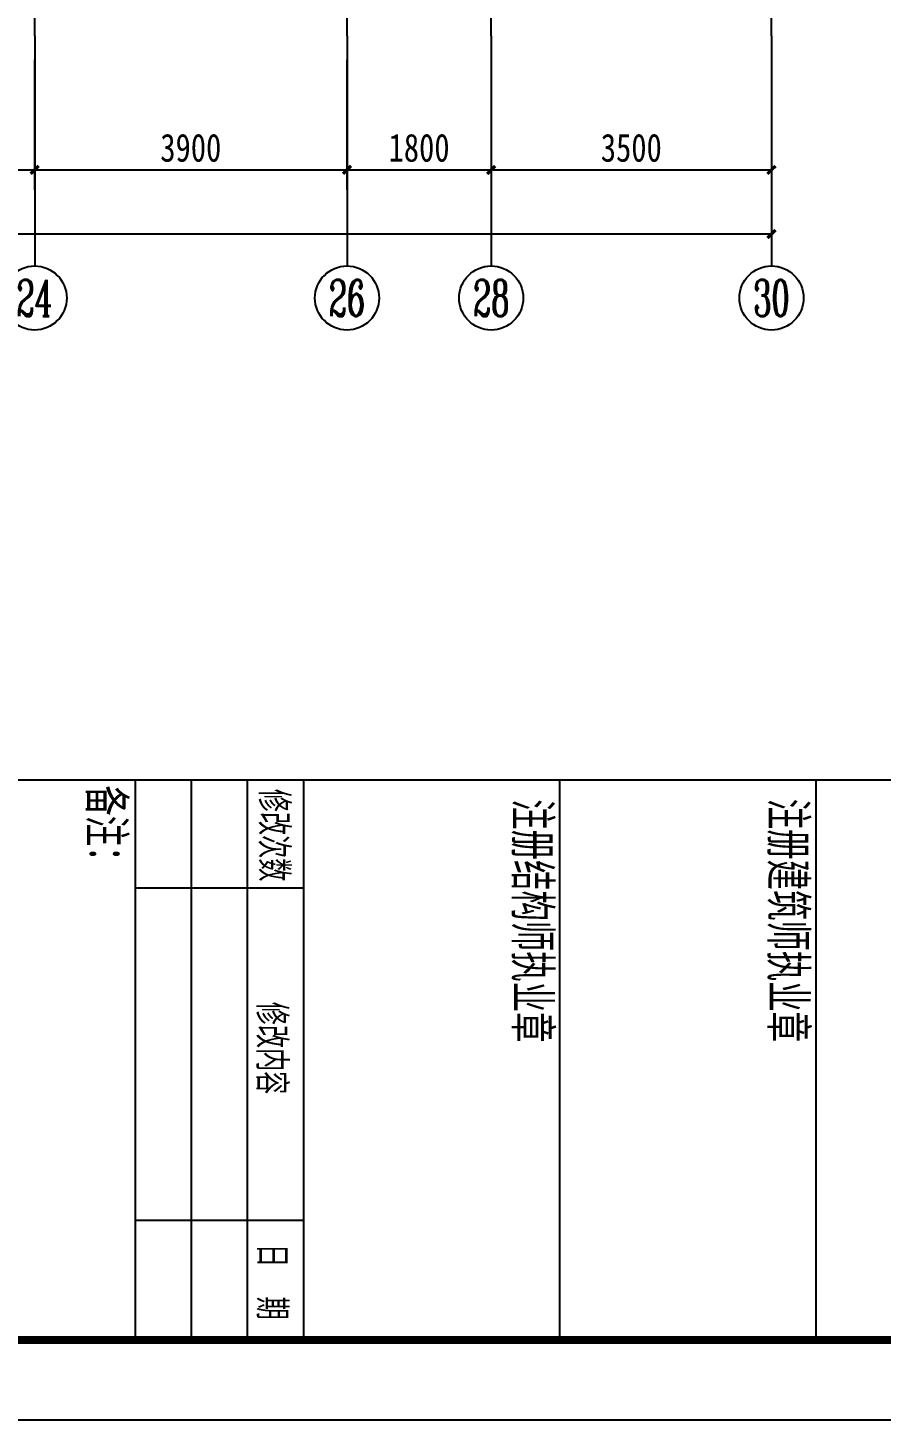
# Model space of a CAD drawing. Extents: x -144902 to 588294, y -160863 to 65494.
# Drawn here: x 352622 to 363276, y -84945 to -67551 of the extents above; entities that cross this region are included whole.
import ezdxf
from ezdxf.enums import TextEntityAlignment as Align

# ---------------------------------------------------------------- set-up
doc = ezdxf.new("R2010")
doc.units = 0
doc.header["$LTSCALE"] = 100
doc.linetypes.add('ACAD_ISO04W100', pattern=[30.5, 24, -3, 0.5, -3])
doc.layers.get('0').update_dxf_attribs({"linetype": 'CONTINUOUS'})
doc.layers.get('Defpoints').update_dxf_attribs({"linetype": 'CONTINUOUS'})
for name, color, linetype in [('1508', 2, 'CONTINUOUS'), ('AXIS', 3, 'CONTINUOUS'), ('AXIS_TEXT', 7, 'CONTINUOUS'), ('DOTE', 253, 'ACAD_ISO04W100'), ('PUB_TITLE', 4, 'CONTINUOUS'), ('tk', 7, 'CONTINUOUS')]:
    doc.layers.add(name, color=color, linetype=linetype)
doc.styles.add('_HZTXT', font='complex.shx', dxfattribs={"width": 0.7, "bigfont": 'tssdchn.shx'})
doc.styles.add('COMPLEX', font='COMPLEX')
doc.styles.add('DIM_FONT', font='SIMHEI.TTF', dxfattribs={"width": 0.8})
doc.styles.add('HZTXT2', font='tssdeng.shx', dxfattribs={"width": 0.7, "bigfont": 'tssdchn.shx'})
doc.dimstyles.new('_TCH_ARCH&&100', dxfattribs={"dimtxt": 350, "dimasz": 100, "dimexe": 250, "dimexo": 300, "dimgap": 100, "dimtad": 1, "dimdec": 0, "dimzin": 0, "dimdsep": 46, "dimtxsty": 'DIM_FONT', "dimblk": 'ARCHTICK', "dimcen": 0.09, "dimclrt": 7, "dimazin": 2, "dimtfac": 1, "dimtdec": 0, "dimtix": 1, "dimtmove": 2, "dimatfit": 3, "dimfxl": 1, "dimtolj": 1, "dimtzin": 0, "dimarcsym": 0})

# ---------------------------------------------------------------- blocks, each defined once
blk = doc.blocks.new('A1tk')
at = {"layer": 'PUB_TITLE'}
for p, q in [((76100, 47932), (83100, 47932)), ((76100, 47932), (83100, 47932)), ((76100, 44732), (83100, 44732)), ((76100, 41532), (83100, 41532)), ((77453, 41532), (77453, 39432)), ((81606, 41532), (81606, 39432)), ((76100, 40832), (83100, 40832)), ((76100, 40132), (83100, 40132)), ((76100, 39432), (83100, 39432))]:
    blk.add_line(p, q, dxfattribs=at)
at = {"layer": 'tk'}
blk.add_line((76100, 1000), (76100, 58400), dxfattribs=at)
at = {"layer": 'tk', "color": 5}
blk.add_lwpolyline([(0, 0), (0, 59400), (84100, 59400), (84100, 0)], close=True, dxfattribs=at)
at = {"layer": 'tk', "const_width": 100}
blk.add_lwpolyline([(2500, 1000), (83100, 1000), (83100, 58400), (2500, 58400)], close=True, dxfattribs=at)
at = {"layer": 'PUB_TITLE', "style": 'HZTXT2', "width": 0.8}
for s, height, p in [('注册建筑师执业章', 500, (77857, 47602)), ('注册结构师执业章', 500, (77863, 44409)), ('修改次数', 380, (76792, 41181)), ('修改内容', 380, (79452, 41154)), ('日  期', 380, (82372, 41154)), ('备注：', 500, (76740, 39089))]:
    blk.add_text(s, height=height, dxfattribs=at).set_placement(p, align=Align.MIDDLE)
blk = doc.blocks.new('_ArchTick')
at = {"color": 0, "linetype": 'ByBlock', "const_width": 0.4}
blk.add_lwpolyline([(-0.5, -0.5), (0.5, 0.5)], dxfattribs=at)
blk = doc.blocks.new('*D1687')
at = {"layer": 'AXIS', "color": 0, "lineweight": -2}
for p, q in [((39661, 3375), (39661, 1750)), ((43161, 3375), (43161, 1750)), ((39661, 2000), (43161, 2000))]:
    blk.add_line(p, q, dxfattribs=at)
at = {"layer": 'Defpoints', "color": 0}
for p in [(39661, 3675), (43161, 3675), (43161, 2000)]:
    blk.add_point(p, dxfattribs=at)
at = {"layer": 'AXIS', "color": 0, "lineweight": -2, "xscale": 100, "yscale": 100, "zscale": 100, "rotation": 180}
blk.add_blockref('_ArchTick', (39661, 2000), dxfattribs=at)
at = {"layer": 'AXIS', "color": 0, "lineweight": -2, "xscale": 100, "yscale": 100, "zscale": 100}
blk.add_blockref('_ArchTick', (43161, 2000), dxfattribs=at)
at = {"layer": 'AXIS', "color": 7, "insert": (41411, 2275), "char_height": 350, "attachment_point": 5, "style": 'DIM_FONT'}
blk.add_mtext('\\A1;3500', dxfattribs=at)
blk = doc.blocks.new('*D1688')
at = {"layer": 'AXIS', "color": 0, "lineweight": -2}
for p, q in [((37861, 3375), (37861, 1750)), ((39661, 3375), (39661, 1750)), ((37861, 2000), (39661, 2000))]:
    blk.add_line(p, q, dxfattribs=at)
at = {"layer": 'Defpoints', "color": 0}
for p in [(37861, 3675), (39661, 3675), (39661, 2000)]:
    blk.add_point(p, dxfattribs=at)
at = {"layer": 'AXIS', "color": 0, "lineweight": -2, "xscale": 100, "yscale": 100, "zscale": 100, "rotation": 180}
blk.add_blockref('_ArchTick', (37861, 2000), dxfattribs=at)
at = {"layer": 'AXIS', "color": 0, "lineweight": -2, "xscale": 100, "yscale": 100, "zscale": 100}
blk.add_blockref('_ArchTick', (39661, 2000), dxfattribs=at)
at = {"layer": 'AXIS', "color": 7, "insert": (38761, 2275), "char_height": 350, "attachment_point": 5, "style": 'DIM_FONT'}
blk.add_mtext('\\A1;1800', dxfattribs=at)
blk = doc.blocks.new('*D1689')
at = {"layer": 'AXIS', "color": 0, "lineweight": -2}
for p, q in [((33961, 3375), (33961, 1750)), ((37861, 3375), (37861, 1750)), ((33961, 2000), (37861, 2000))]:
    blk.add_line(p, q, dxfattribs=at)
at = {"layer": 'Defpoints', "color": 0}
for p in [(33961, 3675), (37861, 3675), (37861, 2000)]:
    blk.add_point(p, dxfattribs=at)
at = {"layer": 'AXIS', "color": 0, "lineweight": -2, "xscale": 100, "yscale": 100, "zscale": 100, "rotation": 180}
blk.add_blockref('_ArchTick', (33961, 2000), dxfattribs=at)
at = {"layer": 'AXIS', "color": 0, "lineweight": -2, "xscale": 100, "yscale": 100, "zscale": 100}
blk.add_blockref('_ArchTick', (37861, 2000), dxfattribs=at)
at = {"layer": 'AXIS', "color": 7, "insert": (35911, 2275), "char_height": 350, "attachment_point": 5, "style": 'DIM_FONT'}
blk.add_mtext('\\A1;3900', dxfattribs=at)
blk = doc.blocks.new('*D1690')
at = {"layer": 'AXIS', "color": 0, "lineweight": -2}
for p, q in [((32461, 3375), (32461, 1750)), ((33961, 3375), (33961, 1750)), ((32461, 2000), (33961, 2000))]:
    blk.add_line(p, q, dxfattribs=at)
at = {"layer": 'Defpoints', "color": 0}
for p in [(32461, 3675), (33961, 3675), (33961, 2000)]:
    blk.add_point(p, dxfattribs=at)
at = {"layer": 'AXIS', "color": 0, "lineweight": -2, "xscale": 100, "yscale": 100, "zscale": 100, "rotation": 180}
blk.add_blockref('_ArchTick', (32461, 2000), dxfattribs=at)
at = {"layer": 'AXIS', "color": 0, "lineweight": -2, "xscale": 100, "yscale": 100, "zscale": 100}
blk.add_blockref('_ArchTick', (33961, 2000), dxfattribs=at)
at = {"layer": 'AXIS', "color": 7, "insert": (33211, 2275), "char_height": 350, "attachment_point": 5, "style": 'DIM_FONT'}
blk.add_mtext('\\A1;1500', dxfattribs=at)
blk = doc.blocks.new('*D1703')
at = {"layer": 'AXIS', "color": 0, "lineweight": -2}
for p, q in [((4061, 3375), (4061, 950)), ((43161, 3375), (43161, 950)), ((4061, 1200), (43161, 1200))]:
    blk.add_line(p, q, dxfattribs=at)
at = {"layer": 'Defpoints', "color": 0}
for p in [(4061, 3675, 0), (43161, 3675, 0), (43161, 1200)]:
    blk.add_point(p, dxfattribs=at)
at = {"layer": 'AXIS', "color": 0, "lineweight": -2, "xscale": 100, "yscale": 100, "zscale": 100, "rotation": 180}
blk.add_blockref('_ArchTick', (4061, 1200), dxfattribs=at)
at = {"layer": 'AXIS', "color": 0, "lineweight": -2, "xscale": 100, "yscale": 100, "zscale": 100}
blk.add_blockref('_ArchTick', (43161, 1200), dxfattribs=at)
at = {"layer": 'AXIS', "color": 7, "insert": (23611, 1475), "char_height": 350, "attachment_point": 5, "style": 'DIM_FONT'}
blk.add_mtext('\\A1;39100', dxfattribs=at)
blk = doc.blocks.new('_AXISO')
blk.add_circle((0, 0), 0.5)
at = {"layer": 'AXIS_TEXT', "style": 'COMPLEX', "width": 1.041667}
blk.add_attdef('A', text='', height=0.56, dxfattribs=at).set_placement((-0.25, -0.28), (0.25, -0.28), align=Align.FIT)
blk = doc.blocks.new('2012122621245179')
at = {"layer": 'AXIS'}
for p, q in [((33961.4, 3675, 0), (33961.4, 800, 0)), ((37861.4, 3675, 0), (37861.4, 800, 0)), ((39661.4, 3675, 0), (39661.4, 800, 0)), ((43161.4, 3675, 0), (43161.4, 800, 0))]:
    blk.add_line(p, q, dxfattribs=at)
at = {"layer": 'DOTE'}
for p, q in [((33961.4, 3675, 0), (33961.4, 23075, 0)), ((43161.4, 3675, 0), (43161.4, 23075, 0)), ((37861.4, 3675, 0), (37861.4, 16475, 0)), ((39661.4, 3675, 0), (39661.4, 15175, 0))]:
    blk.add_line(p, q, dxfattribs=at)
at = {"layer": 'AXIS'}
ref = blk.add_blockref('_AXISO', (33961.4, 400, 0), dxfattribs=dict(at, xscale=800, yscale=800, zscale=800))
ref.add_attrib('A', '24', dxfattribs={"layer": 'AXIS_TEXT', "height": 452.55, "style": '_HZTXT', "width": 0.583333}).set_placement((33735.1, 173.7, 0), (34187.6, 173.7, 0), align=Align.FIT)
ref = blk.add_blockref('_AXISO', (37861.4, 400, 0), dxfattribs=dict(at, xscale=800, yscale=800, zscale=800))
ref.add_attrib('A', '26', dxfattribs={"layer": 'AXIS_TEXT', "height": 452.55, "style": '_HZTXT', "width": 0.617647}).set_placement((37635.1, 173.7, 0), (38087.6, 173.7, 0), align=Align.FIT)
ref = blk.add_blockref('_AXISO', (39661.4, 400, 0), dxfattribs=dict(at, xscale=800, yscale=800, zscale=800))
ref.add_attrib('A', '28', dxfattribs={"layer": 'AXIS_TEXT', "height": 452.55, "style": '_HZTXT', "width": 0.617647}).set_placement((39435.1, 173.7, 0), (39887.6, 173.7, 0), align=Align.FIT)
ref = blk.add_blockref('_AXISO', (43161.4, 400, 0), dxfattribs=dict(at, xscale=800, yscale=800, zscale=800))
ref.add_attrib('A', '30', dxfattribs={"layer": 'AXIS_TEXT', "height": 452.55, "style": '_HZTXT', "width": 0.636364}).set_placement((42935.1, 173.7, 0), (43387.6, 173.7, 0), align=Align.FIT)
for p1, p2, distance, picture, middle in [((4061.4, 3675, 0), (43161.4, 3675, 0), -2475, '*D1703', (23611.4, 1475, 0)), ((32461.4, 3675, 0), (33961.4, 3675, 0), -1675, '*D1690', (33211.4, 2275, 0)), ((33961.4, 3675, 0), (37861.4, 3675, 0), -1675, '*D1689', (35911.4, 2275, 0)), ((37861.4, 3675, 0), (39661.4, 3675, 0), -1675, '*D1688', (38761.4, 2275, 0)), ((39661.4, 3675, 0), (43161.4, 3675, 0), -1675, '*D1687', (41411.4, 2275, 0))]:
    dim = blk.add_aligned_dim(p1=p1, p2=p2, distance=distance, dimstyle='_TCH_ARCH&&100', dxfattribs=at)
    dim.commit()
    dim.dimension.update_dxf_attribs({"geometry": picture, "text_midpoint": middle})

msp = doc.modelspace()

# ---------------------------------------------------------------- block references
at = {"layer": '1508', "rotation": 270}
msp.add_blockref('A1tk', (314530.384, -844.592), dxfattribs=at)
at = {"layer": 'AXIS'}
msp.add_blockref('2012122621245179', (318746.016, -71326.419), dxfattribs=at)

doc.saveas('drawing.dxf')
